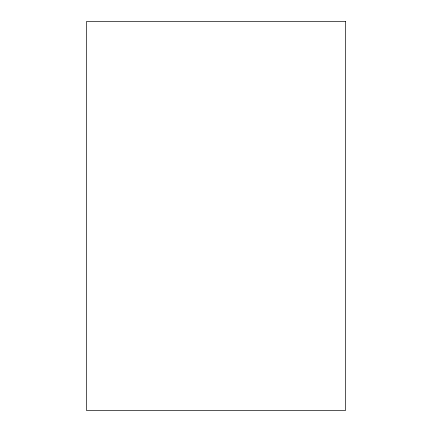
<?xml version="1.0" encoding="UTF-8"?>
<svg xmlns="http://www.w3.org/2000/svg" width="432" height="432" viewBox="0 0 432 432"><rect width="100%" height="100%" fill="white"/><g stroke="black" fill="none" stroke-linecap="round" stroke-linejoin="round"><path stroke-width="0.65" d="M345.6 21.6L86.4 21.6L86.4 410.4L345.6 410.4L345.6 21.6"/></g></svg>
